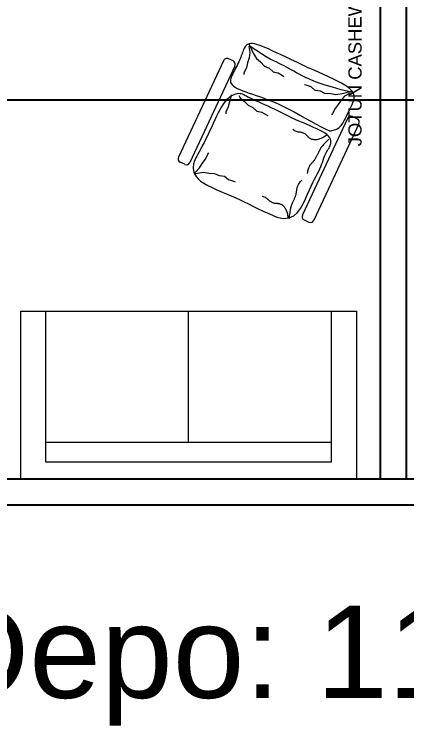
# Model space of a CAD drawing. Extents: x 2698 to 184165, y 3805 to 33846.
# Drawn here: x 161433.7 to 161582.4, y 30091.9 to 30361.7 of the extents above; entities that cross this region are included whole.
import ezdxf
from ezdxf.enums import TextEntityAlignment as Align
from ezdxf.lldxf.tags import DXFTag

# ---------------------------------------------------------------- set-up
doc = ezdxf.new("R2010")
doc.units = 0
doc.header["$LTSCALE"] = 2
doc.layers.get('0').update_dxf_attribs({"color": 252, "linetype": 'CONTINUOUS'})
doc.layers.add('_MCA-0-MIM', color=252, linetype='CONTINUOUS', lineweight=18)
for name, color, linetype in [('_MCA-Y-SPRINKLER HATTI', 20, 'SPRINKLER_HATTI'), ('Alçıpan', 252, 'CONTINUOUS'), ('mekanyazı', 252, 'CONTINUOUS'), ('mjet yazı', 252, 'CONTINUOUS'), ('Planogram', 252, 'CONTINUOUS')]:
    doc.layers.add(name, color=color, linetype=linetype)
doc.styles.add('_MCA-LT', font='txt.shx')
doc.styles.get("Standard").update_dxf_attribs({"font": 'arial.ttf'})
doc.styles.add('Text Of Place', font='swissl.ttf', dxfattribs={"height": 50})
doc.styles.add('TÜRKER', font='arial.ttf', dxfattribs={"height": 60})
tags = doc.linetypes.add('SPRINKLER_HATTI', pattern='A,40,-4,["SPR",_MCA-LT,S=8,R=0,X=0,Y=-4],-25.5', length=69.5).pattern_tags.tags
tags[6] = DXFTag(74, 10)

# ---------------------------------------------------------------- blocks, each defined once
blk = doc.blocks.new('kol')
for p, q in [((39343.77, -4958.2), (39372.97, -4924.14)), ((39376.84, -4925.36), (39375.22, -4923.97)), ((39347.82, -4961.67), (39377.02, -4927.61)), ((39345.56, -4961.84), (39343.94, -4960.45)), ((39418.94, -4961.46), (39420.56, -4962.84)), ((39387.49, -4995.68), (39416.69, -4961.63)), ((39391.54, -4999.15), (39420.73, -4965.1)), ((39387.66, -4997.94), (39389.28, -4999.33))]:
    blk.add_line(p, q)
for points in [[(39387.63, -4929.54), (39385.06, -4928.29), (39382.74, -4927.9), (39380.63, -4928.23), (39378.73, -4929.12), (39376.99, -4930.44), (39375.41, -4932.02), (39373.96, -4933.73), (39372.6, -4935.41), (39371.34, -4936.95), (39370.15, -4938.33), (39369.04, -4939.58), (39368.01, -4940.71), (39367.06, -4941.73), (39366.19, -4942.67), (39365.4, -4943.55), (39364.68, -4944.37), (39364.05, -4945.17), (39363.48, -4945.93), (39362.96, -4946.65), (39362.48, -4947.34), (39362.04, -4947.99), (39361.62, -4948.59), (39361.2, -4949.15), (39360.78, -4949.66), (39360.35, -4950.12), (39359.91, -4950.55), (39359.47, -4950.94), (39359.04, -4951.33), (39358.63, -4951.7), (39358.25, -4952.09), (39357.9, -4952.5), (39357.59, -4952.94), (39357.34, -4953.43), (39357.15, -4953.95), (39357.06, -4954.53), (39357.07, -4955.15), (39357.2, -4955.82), (39357.47, -4956.54), (39357.9, -4957.32), (39358.5, -4958.14), (39359.29, -4959.01), (39360.24, -4959.93), (39361.33, -4960.89), (39362.52, -4961.88), (39363.8, -4962.91), (39365.12, -4963.96), (39366.46, -4965.03), (39367.8, -4966.11), (39369.11, -4967.21), (39370.38, -4968.3), (39371.63, -4969.39), (39372.84, -4970.48), (39374.03, -4971.55), (39375.2, -4972.6), (39376.35, -4973.62), (39377.49, -4974.61), (39378.61, -4975.57), (39379.7, -4976.49), (39380.76, -4977.37), (39381.77, -4978.2), (39382.72, -4978.98), (39383.6, -4979.72), (39384.41, -4980.4), (39385.12, -4981.03), (39385.73, -4981.61), (39386.26, -4982.12), (39386.73, -4982.59), (39387.18, -4982.99), (39387.61, -4983.34), (39388.05, -4983.63), (39388.53, -4983.86), (39389.07, -4984.03), (39389.69, -4984.14), (39390.38, -4984.19), (39391.14, -4984.15), (39391.96, -4984.02), (39392.82, -4983.78), (39393.72, -4983.43), (39394.66, -4982.95), (39395.61, -4982.34), (39396.58, -4981.57), (39397.57, -4980.67), (39398.57, -4979.66), (39399.6, -4978.55), (39400.65, -4977.35), (39401.72, -4976.09), (39402.83, -4974.78), (39403.97, -4973.44), (39405.14, -4972.09), (39406.32, -4970.75), (39407.5, -4969.43), (39408.64, -4968.17), (39409.74, -4966.98), (39410.75, -4965.88), (39411.68, -4964.89), (39412.48, -4964.05), (39413.15, -4963.35), (39413.7, -4962.77), (39414.15, -4962.29), (39414.52, -4961.87), (39414.82, -4961.48), (39415.08, -4961.09), (39415.31, -4960.66), (39415.54, -4960.16), (39415.77, -4959.56), (39415.97, -4958.87), (39416.1, -4958.09), (39416.13, -4957.22), (39416.02, -4956.25), (39415.72, -4955.21), (39415.2, -4954.08), (39414.42, -4952.88), (39413.35, -4951.61), (39412.03, -4950.27), (39410.52, -4948.9), (39408.88, -4947.51), (39407.15, -4946.1), (39405.4, -4944.71), (39403.69, -4943.35), (39402.06, -4942.02), (39400.54, -4940.75), (39399.1, -4939.49), (39397.65, -4938.2), (39396.11, -4936.82), (39394.41, -4935.31), (39392.49, -4933.63), (39390.25, -4931.72), (39387.63, -4929.54)], [(39356.37, -4958.55), (39354.76, -4958.41), (39353.37, -4958.56), (39352.16, -4958.95), (39351.1, -4959.55), (39350.16, -4960.29), (39349.31, -4961.14), (39348.52, -4962.03), (39347.77, -4962.92), (39347.02, -4963.77), (39346.29, -4964.58), (39345.58, -4965.34), (39344.92, -4966.08), (39344.3, -4966.79), (39343.76, -4967.49), (39343.29, -4968.17), (39342.92, -4968.85), (39342.65, -4969.52), (39342.5, -4970.22), (39342.49, -4970.94), (39342.64, -4971.7), (39342.95, -4972.51), (39343.45, -4973.4), (39344.15, -4974.37), (39345.07, -4975.43), (39346.21, -4976.59), (39347.55, -4977.86), (39349.06, -4979.21), (39350.72, -4980.63), (39352.49, -4982.13), (39354.34, -4983.67), (39356.25, -4985.27), (39358.18, -4986.89), (39360.11, -4988.54), (39362.01, -4990.19), (39363.88, -4991.81), (39365.68, -4993.39), (39367.42, -4994.9), (39369.05, -4996.32), (39370.58, -4997.63), (39371.98, -4998.8), (39373.24, -4999.82), (39374.37, -5000.68), (39375.37, -5001.4), (39376.26, -5001.98), (39377.06, -5002.43), (39377.78, -5002.75), (39378.42, -5002.96), (39379, -5003.07), (39379.53, -5003.07), (39380.02, -5002.98), (39380.47, -5002.8), (39380.89, -5002.56), (39381.28, -5002.25), (39381.66, -5001.9), (39382.01, -5001.5), (39382.36, -5001.06), (39382.7, -5000.61), (39383.05, -5000.13), (39383.4, -4999.63), (39383.76, -4999.12), (39384.14, -4998.58), (39384.55, -4998.03), (39384.99, -4997.47), (39385.46, -4996.89), (39385.97, -4996.3), (39386.51, -4995.7), (39387.07, -4995.09), (39387.64, -4994.49), (39388.21, -4993.89), (39388.75, -4993.3), (39389.28, -4992.73), (39389.76, -4992.17), (39390.19, -4991.63), (39390.56, -4991.1), (39390.84, -4990.58), (39391.02, -4990.06), (39391.08, -4989.52), (39391, -4988.96), (39390.77, -4988.37), (39390.37, -4987.74), (39389.79, -4987.06), (39389.04, -4986.34), (39388.15, -4985.58), (39387.13, -4984.78), (39386.01, -4983.96), (39384.81, -4983.11), (39383.55, -4982.24), (39382.26, -4981.35), (39380.95, -4980.45), (39379.62, -4979.51), (39378.25, -4978.52), (39376.83, -4977.46), (39375.35, -4976.3), (39373.81, -4975.02), (39372.18, -4973.61), (39370.46, -4972.04), (39368.65, -4970.31), (39366.77, -4968.46), (39364.86, -4966.56), (39362.97, -4964.68), (39361.13, -4962.89), (39359.37, -4961.23), (39357.74, -4959.79), (39356.28, -4958.62)]]:
    blk.add_lwpolyline(points)
at = {"color": 8}
for points in [[(39382.66, -4927.69), (39382.63, -4927.75), (39382.3, -4928.61), (39382.02, -4929.33), (39381.77, -4929.93), (39381.55, -4930.44), (39381.36, -4930.88), (39381.17, -4931.26), (39380.98, -4931.62), (39380.8, -4931.95), (39380.61, -4932.26), (39380.43, -4932.54), (39380.24, -4932.82), (39380.05, -4933.08), (39379.86, -4933.33), (39379.66, -4933.57), (39379.46, -4933.81), (39379.26, -4934.05), (39379.06, -4934.28), (39378.86, -4934.52), (39378.65, -4934.75), (39378.46, -4934.98), (39378.26, -4935.21), (39378.08, -4935.45), (39377.9, -4935.68), (39377.73, -4935.92), (39377.56, -4936.16), (39377.41, -4936.41), (39377.26, -4936.65), (39377.12, -4936.91), (39376.99, -4937.16), (39376.86, -4937.42), (39376.74, -4937.68), (39376.63, -4937.95), (39376.52, -4938.22), (39376.4, -4938.49), (39376.27, -4938.76), (39376.13, -4939.04), (39375.97, -4939.32), (39375.79, -4939.6), (39375.58, -4939.88), (39375.35, -4940.15), (39375.09, -4940.43), (39374.8, -4940.7), (39374.48, -4940.97), (39374.13, -4941.23), (39373.75, -4941.49), (39373.33, -4941.74)], [(39383.14, -4927.72), (39383.09, -4927.95), (39382.99, -4928.54), (39382.93, -4929.08), (39382.89, -4929.56), (39382.87, -4930), (39382.88, -4930.42), (39382.9, -4930.81), (39382.94, -4931.18), (39383, -4931.53), (39383.07, -4931.86), (39383.16, -4932.17), (39383.26, -4932.47), (39383.37, -4932.75), (39383.49, -4933.02), (39383.63, -4933.28), (39383.78, -4933.52), (39383.94, -4933.74), (39384.12, -4933.95), (39384.31, -4934.15), (39384.51, -4934.33), (39384.73, -4934.49), (39384.97, -4934.64), (39385.23, -4934.77), (39385.49, -4934.88), (39385.77, -4934.99), (39386.05, -4935.09), (39386.33, -4935.19), (39386.61, -4935.29), (39386.88, -4935.4), (39387.14, -4935.53), (39387.39, -4935.67), (39387.62, -4935.83), (39387.83, -4936), (39388.04, -4936.2), (39388.25, -4936.41), (39388.44, -4936.65), (39388.64, -4936.92), (39388.84, -4937.21), (39389.04, -4937.52), (39389.25, -4937.85), (39389.48, -4938.18), (39389.74, -4938.51), (39390.03, -4938.82), (39390.36, -4939.11), (39390.74, -4939.36), (39391.18, -4939.56)], [(39357.75, -4955.35), (39357.91, -4955.25), (39358.71, -4954.79), (39359.38, -4954.4), (39359.94, -4954.06), (39360.41, -4953.77), (39360.81, -4953.51), (39361.16, -4953.27), (39361.48, -4953.03), (39361.78, -4952.8), (39362.06, -4952.57), (39362.31, -4952.34), (39362.55, -4952.11), (39362.78, -4951.88), (39363, -4951.66), (39363.21, -4951.43), (39363.42, -4951.19), (39363.62, -4950.96), (39363.82, -4950.72), (39364.02, -4950.48), (39364.22, -4950.25), (39364.42, -4950.02), (39364.62, -4949.79), (39364.82, -4949.57), (39365.03, -4949.36), (39365.24, -4949.15), (39365.45, -4948.96), (39365.67, -4948.76), (39365.89, -4948.58), (39366.12, -4948.4), (39366.35, -4948.23), (39366.58, -4948.07), (39366.83, -4947.91), (39367.07, -4947.76), (39367.32, -4947.61), (39367.57, -4947.45), (39367.83, -4947.28), (39368.08, -4947.1), (39368.33, -4946.9), (39368.58, -4946.68), (39368.82, -4946.43), (39369.06, -4946.16), (39369.29, -4945.86), (39369.52, -4945.53), (39369.73, -4945.18), (39369.94, -4944.79), (39370.13, -4944.37), (39370.31, -4943.92)], [(39415.68, -4956.47), (39414.8, -4956.46), (39412.21, -4956.18), (39410.2, -4955.21), (39407.89, -4954.42), (39406.26, -4953.02), (39404.18, -4952.13), (39402.91, -4950.3), (39401.13, -4949.07), (39400.54, -4948.71)], [(39358.26, -4957.19), (39358.5, -4957.11), (39359.07, -4956.92), (39359.58, -4956.77), (39360.06, -4956.66), (39360.49, -4956.58), (39360.9, -4956.52), (39361.29, -4956.49), (39361.66, -4956.47), (39362.02, -4956.47), (39362.36, -4956.49), (39362.68, -4956.53), (39362.99, -4956.58), (39363.29, -4956.65), (39363.57, -4956.73), (39363.84, -4956.83), (39364.1, -4956.94), (39364.35, -4957.06), (39364.59, -4957.21), (39364.81, -4957.36), (39365.02, -4957.54), (39365.21, -4957.73), (39365.39, -4957.95), (39365.56, -4958.18), (39365.71, -4958.43), (39365.86, -4958.68), (39366, -4958.95), (39366.15, -4959.21), (39366.29, -4959.47), (39366.44, -4959.72), (39366.6, -4959.96), (39366.78, -4960.18), (39366.97, -4960.38), (39367.18, -4960.57), (39367.4, -4960.74), (39367.65, -4960.91), (39367.92, -4961.07), (39368.21, -4961.23), (39368.52, -4961.38), (39368.86, -4961.53), (39369.22, -4961.69), (39369.58, -4961.87), (39369.95, -4962.07), (39370.3, -4962.31), (39370.63, -4962.59), (39370.94, -4962.93), (39371.2, -4963.33)], [(39415.73, -4957.02), (39415.26, -4957.15), (39413.43, -4958.42), (39411.76, -4959.83), (39410.02, -4961.17), (39408.47, -4962.98), (39407.85, -4963.35)], [(39343.86, -4971.67), (39346.4, -4971.04), (39348.25, -4969.81), (39349.94, -4968.42), (39351.71, -4967.11), (39353.29, -4965.33), (39353.91, -4964.98)], [(39343.04, -4972.1), (39347.2, -4972.21), (39349.79, -4972.53), (39351.77, -4973.54), (39354.07, -4974.37), (39355.68, -4975.8), (39357.74, -4976.72), (39358.97, -4978.57), (39360.74, -4979.84), (39361.32, -4980.2)], [(39343.17, -4971.86), (39347.03, -4974.03), (39350.3, -4975.97), (39353.03, -4977.69), (39355.31, -4979.23), (39357.2, -4980.61), (39358.78, -4981.86), (39360.12, -4983), (39361.28, -4984.06), (39362.34, -4985.06), (39363.31, -4986), (39364.22, -4986.9), (39365.08, -4987.76), (39365.91, -4988.59), (39366.71, -4989.38), (39367.52, -4990.15), (39368.34, -4990.9), (39369.19, -4991.65), (39370.11, -4992.46), (39371.15, -4993.38), (39372.34, -4994.5), (39373.73, -4995.89), (39375.35, -4997.6), (39377.25, -4999.71), (39379.47, -5002.28)], [(39389.23, -4983.31), (39388.94, -4982.23), (39387.68, -4980.4), (39386.55, -4978.23), (39384.91, -4976.83), (39383.72, -4974.91), (39381.72, -4973.94), (39380.23, -4972.37), (39379.79, -4971.84)], [(39392.24, -4984.38), (39392.6, -4983.64), (39393.74, -4981.78), (39394.8, -4979.85), (39396.35, -4978.04), (39396.62, -4977.38)], [(39379.26, -5002.93), (39378.59, -4998.83), (39377.91, -4996.31), (39376.65, -4994.48), (39375.52, -4992.31), (39373.88, -4990.91), (39372.69, -4988.99), (39370.68, -4988.02), (39369.2, -4986.45), (39368.75, -4985.92)], [(39379.56, -5002.06), (39379.85, -4999.47), (39380.82, -4997.46), (39381.96, -4995.6), (39383.02, -4993.67), (39384.57, -4991.87), (39384.84, -4991.2)]]:
    blk.add_lwpolyline(points, dxfattribs=at)
for centre, start, end in [((39374.18, -4925.19), 49.3888, 139.3888), ((39375.8, -4926.57), 319.3888, 49.3888), ((39344.98, -4959.24), 139.3888, 229.3888), ((39417.9, -4962.67), 49.3888, 139.3888), ((39346.6, -4960.63), 229.3888, 319.3888), ((39419.52, -4964.06), 319.3888, 49.3888), ((39388.7, -4996.72), 139.3888, 229.3888), ((39390.32, -4998.11), 229.3888, 319.3888)]:
    blk.add_arc(centre, 1.6, start, end)
blk = doc.blocks.new('LOVESET5')
at = {"linetype": 'Continuous'}
for p, q in [((35.75, 0), (35.75, -30.00001)), ((-19.75, -3), (31.25, -3)), ((-19.75, -30.00001), (-19.75, -3)), ((31.25, -3), (31.25, -30.00001)), ((-19.75, -6.5), (31.25, -6.5)), ((5.75, -6.5), (5.75, -30.00001))]:
    blk.add_line(p, q, dxfattribs=at)
for points in [[(35.75, -30.00001), (-24.25, -30.00001), (-24.25, 0), (24.25, 0)], [(24.25, 0), (35.75, 0)]]:
    blk.add_lwpolyline(points, dxfattribs=at)
blk = doc.blocks.new('ZEMİN KAT')
at = {"layer": 'Alçıpan'}
for points in [[(168998.88, 30460.53), (168998.88, 30185.53), (169008.88, 30185.53), (169008.88, 30460.53), (168998.88, 30460.53)], [(169410.38, 30175.53), (168555.38, 30175.53), (168555.38, 30185.53), (169410.38, 30185.53), (169410.38, 30175.53)]]:
    blk.add_lwpolyline(points, dxfattribs=at)
for name, p, xscale, yscale, zscale, rotation in [('kol', (204294.81, 35551.41), 0.8999999999999998, 0.8999999999999998, 0.8999999999999998, 195.6112249144317), ('LOVESET5', (168938.5, 30185.53), 2.119402047526528, 2.119402047526528, 2.119402047526528, 180)]:
    blk.add_blockref(name, p, dxfattribs=dict(xscale=xscale, yscale=yscale, zscale=zscale, rotation=rotation))
for tag, p in [('PLN_ID', (172923.07, 31560.21)), ('FORMAT', (174194.75, 31176.9)), ('UNITE_SAYISI', (174194.95, 31176.65)), ('GRUP', (174195.11, 31176.44)), ('PLANOGRAM_ADI', (174195.28, 31176.24)), ('PLN_ID', (173932.96, 31088.8)), ('FORMAT', (173764.03, 30846.27)), ('UNITE_SAYISI', (173764.22, 30846.03)), ('GRUP', (173764.39, 30845.81)), ('PLANOGRAM_ADI', (173764.55, 30845.61)), ('PLN_ID', (173765.43, 30824.23)), ('PLN_ID', (173999.9, 30002.66)), ('FORMAT', (170580.58, 29917.48)), ('UNITE_SAYISI', (170580.78, 29917.24)), ('GRUP', (170580.94, 29917.03)), ('PLANOGRAM_ADI', (170581.11, 29916.83)), ('PLN_ID', (170581.99, 29895.45)), ('FORMAT', (169488.77, 29510.59)), ('UNITE_SAYISI', (169488.97, 29510.35)), ('GRUP', (169489.13, 29510.13)), ('PLANOGRAM_ADI', (169489.3, 29509.94)), ('PLN_ID', (169490.17, 29488.55)), ('FORMAT', (173143.41, 29324.4)), ('UNITE_SAYISI', (173143.61, 29324.16)), ('GRUP', (173143.77, 29323.95)), ('PLANOGRAM_ADI', (173143.94, 29323.75)), ('PLN_ID', (173144.81, 29302.36))]:
    blk.add_attdef(tag, p, '', height=0.162, rotation=35.4182)
at = {"color": 252}
for tag, p in [('FORMAT', (173517.63, 30361.88)), ('UNITE_SAYISI', (173517.82, 30361.64)), ('GRUP', (173517.99, 30361.43)), ('PLANOGRAM_ADI', (173518.15, 30361.23)), ('PLN_ID', (173519.03, 30339.85)), ('FORMAT', (174014.71, 29571.22)), ('UNITE_SAYISI', (174014.9, 29570.97)), ('GRUP', (174015.07, 29570.76)), ('PLANOGRAM_ADI', (174015.23, 29570.56)), ('PLN_ID', (174016.11, 29549.18))]:
    blk.add_attdef(tag, p, '', height=0.162, rotation=35.4182, dxfattribs=at)
at = {"layer": 'mekanyazı', "insert": (168986.83, 30311.66), "char_height": 5, "width": 218.2405, "attachment_point": 1, "rotation": 90, "style": 'TÜRKER'}
blk.add_mtext('{\\fArial|b0|i0|c162|p34;JOTUN CASHEW}', dxfattribs=at)
at = {"layer": 'mjet yazı', "style": 'Text Of Place'}
blk.add_text('Cep Depo: 110 m²', height=35, dxfattribs=at).set_placement((168927.07, 30102.49), align=Align.CENTER)
at = {"layer": 'Planogram'}
for tag, p, height, rotation in [('YUKSEKLIK', (172905.05, 31699.57), 0.5, 180), ('UZUNLUK', (172905.05, 31698.57), 0.5, 180), ('DERINLIK', (172905.05, 31697.57), 0.5, 180), ('YUKSEKLIK', (173410.05, 31699.57), 0.5, 180), ('UZUNLUK', (173410.05, 31698.57), 0.5, 180), ('DERINLIK', (173410.05, 31697.57), 0.5, 180), ('KULLANIM_SEKLI', (172905.05, 31695.57), 0.5, 180), ('KULLANIM', (172905.05, 31696.57), 0.5, 180), ('YAPI', (172905.05, 31694.57), 0.5, 180), ('KULLANIM_SEKLI', (173410.05, 31695.57), 0.5, 180), ('KULLANIM', (173410.05, 31696.57), 0.5, 180), ('YAPI', (173410.05, 31694.57), 0.5, 180), ('ALT_TANIM', (172905.05, 31692.57), 0.5, 180), ('KAPAK', (172905.05, 31693.57), 0.5, 180), ('ALT_TANIM', (173410.05, 31692.57), 0.5, 180), ('KAPAK', (173410.05, 31693.57), 0.5, 180), ('ALT_TIP', (172905.05, 31690.57), 0.5, 180), ('TANIM', (172905.05, 31691.57), 0.5, 180), ('TIP', (172905.05, 31689.57), 0.5, 180), ('ALT_TIP', (173410.05, 31690.57), 0.5, 180), ('TANIM', (173410.05, 31691.57), 0.5, 180), ('TIP', (173410.05, 31689.57), 0.5, 180), ('ALAN', (172905.05, 31688.57), 0.5, 180), ('KILITLI', (172905.05, 31687.57), 0.1, 180), ('ALAN', (173410.05, 31688.57), 0.5, 180), ('KILITLI', (173410.05, 31687.57), 0.1, 180), ('YUKSEKLIK', (173413.39, 31616), 0.5, 270), ('UZUNLUK', (173414.39, 31616), 0.5, 270), ('DERINLIK', (173415.39, 31616), 0.5, 270), ('KULLANIM', (173416.39, 31616), 0.5, 270), ('KULLANIM_SEKLI', (173417.39, 31616), 0.5, 270), ('YAPI', (173418.39, 31616), 0.5, 270), ('KAPAK', (173419.39, 31616), 0.5, 270), ('ALT_TANIM', (173420.39, 31616), 0.5, 270), ('TANIM', (173421.39, 31616), 0.5, 270), ('ALT_TIP', (173422.39, 31616), 0.5, 270), ('TIP', (173423.39, 31616), 0.5, 270), ('ALAN', (173424.39, 31616), 0.5, 270), ('KILITLI', (173425.39, 31616), 0.1, 270), ('YUKSEKLIK', (173511.98, 31599.42), 0.5, 180), ('UZUNLUK', (173511.98, 31598.42), 0.5, 180), ('DERINLIK', (173511.98, 31597.42), 0.5, 180), ('YUKSEKLIK', (174141.98, 31599.42), 0.5, 180), ('UZUNLUK', (174141.98, 31598.42), 0.5, 180), ('DERINLIK', (174141.98, 31597.42), 0.5, 180), ('KULLANIM_SEKLI', (173511.98, 31595.42), 0.5, 180), ('KULLANIM', (173511.98, 31596.42), 0.5, 180), ('KULLANIM_SEKLI', (174141.98, 31595.42), 0.5, 180), ('KULLANIM', (174141.98, 31596.42), 0.5, 180), ('ALT_TANIM', (173511.98, 31592.42), 0.5, 180), ('KAPAK', (173511.98, 31593.42), 0.5, 180), ('YAPI', (173511.98, 31594.42), 0.5, 180), ('ALT_TANIM', (174141.98, 31592.42), 0.5, 180), ('KAPAK', (174141.98, 31593.42), 0.5, 180), ('YAPI', (174141.98, 31594.42), 0.5, 180), ('ALT_TIP', (173511.98, 31590.42), 0.5, 180), ('TANIM', (173511.98, 31591.42), 0.5, 180), ('TIP', (173511.98, 31589.42), 0.5, 180), ('ALT_TIP', (174141.98, 31590.42), 0.5, 180), ('TANIM', (174141.98, 31591.42), 0.5, 180), ('TIP', (174141.98, 31589.42), 0.5, 180), ('ALAN', (173511.98, 31588.42), 0.5, 180), ('KILITLI', (173511.98, 31587.42), 0.1, 180), ('ALAN', (174141.98, 31588.42), 0.5, 180), ('KILITLI', (174141.98, 31587.42), 0.1, 180), ('YUKSEKLIK', (173413.39, 31517), 0.5, 270), ('UZUNLUK', (173414.39, 31517), 0.5, 270), ('DERINLIK', (173415.39, 31517), 0.5, 270), ('KULLANIM', (173416.39, 31517), 0.5, 270), ('KULLANIM_SEKLI', (173417.39, 31517), 0.5, 270), ('YAPI', (173418.39, 31517), 0.5, 270), ('KAPAK', (173419.39, 31517), 0.5, 270), ('ALT_TANIM', (173420.39, 31517), 0.5, 270), ('TANIM', (173421.39, 31517), 0.5, 270), ('ALT_TIP', (173422.39, 31517), 0.5, 270), ('TIP', (173423.39, 31517), 0.5, 270), ('ALAN', (173424.39, 31517), 0.5, 270), ('KILITLI', (173425.39, 31517), 0.1, 270), ('YUKSEKLIK', (174167.32, 31514.11), 0.5, 270), ('UZUNLUK', (174168.32, 31514.11), 0.5, 270), ('DERINLIK', (174169.32, 31514.11), 0.5, 270), ('KULLANIM', (174170.32, 31514.11), 0.5, 270), ('KULLANIM_SEKLI', (174171.32, 31514.11), 0.5, 270), ('YAPI', (174172.32, 31514.11), 0.5, 270), ('KAPAK', (174173.32, 31514.11), 0.5, 270), ('ALT_TANIM', (174174.32, 31514.11), 0.5, 270), ('TANIM', (174175.32, 31514.11), 0.5, 270), ('ALT_TIP', (174176.32, 31514.11), 0.5, 270), ('TIP', (174177.32, 31514.11), 0.5, 270), ('ALAN', (174178.32, 31514.11), 0.5, 270), ('KILITLI', (174179.32, 31514.11), 0.1, 270), ('ALT_TANIM', (174248.9, 31259.11), 0.5, 90), ('KULLANIM_SEKLI', (174251.9, 31259.11), 0.5, 90), ('YUKSEKLIK', (174255.9, 31259.11), 0.5, 90), ('ALAN', (174244.9, 31259.11), 0.5, 90), ('TIP', (174245.9, 31259.11), 0.5, 90), ('ALT_TIP', (174246.9, 31259.11), 0.5, 90), ('TANIM', (174247.9, 31259.11), 0.5, 90), ('KAPAK', (174249.9, 31259.11), 0.5, 90), ('YAPI', (174250.9, 31259.11), 0.5, 90), ('KULLANIM', (174252.9, 31259.11), 0.5, 90), ('DERINLIK', (174253.9, 31259.11), 0.5, 90), ('UZUNLUK', (174254.9, 31259.11), 0.5, 90), ('KILITLI', (174243.9, 31259.11), 0.1, 90), ('KULLANIM_SEKLI', (173992.31, 30934.24), 0.5, 90), ('ALT_TIP', (173987.31, 30934.24), 0.5, 90), ('TANIM', (173988.31, 30934.24), 0.5, 90), ('ALT_TANIM', (173989.31, 30934.24), 0.5, 90), ('KAPAK', (173990.31, 30934.24), 0.5, 90), ('KULLANIM', (173993.31, 30934.24), 0.5, 90), ('DERINLIK', (173994.31, 30934.24), 0.5, 90), ('UZUNLUK', (173995.31, 30934.24), 0.5, 90), ('YUKSEKLIK', (173996.31, 30934.24), 0.5, 90), ('YUKSEKLIK', (173907.74, 30934.24), 0.5, 270), ('UZUNLUK', (173908.74, 30934.24), 0.5, 270), ('DERINLIK', (173909.74, 30934.24), 0.5, 270), ('KULLANIM', (173910.74, 30934.24), 0.5, 270), ('KULLANIM_SEKLI', (173911.74, 30934.24), 0.5, 270), ('YAPI', (173912.74, 30934.24), 0.5, 270), ('KAPAK', (173913.74, 30934.24), 0.5, 270), ('ALT_TANIM', (173914.74, 30934.24), 0.5, 270), ('TANIM', (173915.74, 30934.24), 0.5, 270), ('ALT_TIP', (173916.74, 30934.24), 0.5, 270), ('TIP', (173917.74, 30934.24), 0.5, 270), ('ALAN', (173918.74, 30934.24), 0.5, 270), ('KILITLI', (173919.74, 30934.24), 0.1, 270), ('KILITLI', (173984.31, 30934.24), 0.1, 90), ('ALAN', (173985.31, 30934.24), 0.5, 90), ('TIP', (173986.31, 30934.24), 0.5, 90), ('YAPI', (173991.31, 30934.24), 0.5, 90), ('YUKSEKLIK', (169421.81, 30001.88), 0.5, 270), ('UZUNLUK', (169422.81, 30001.88), 0.5, 270), ('DERINLIK', (169423.81, 30001.88), 0.5, 270), ('KULLANIM', (169424.81, 30001.88), 0.5, 270), ('KULLANIM_SEKLI', (169425.81, 30001.88), 0.5, 270), ('YAPI', (169426.81, 30001.88), 0.5, 270), ('KAPAK', (169427.81, 30001.88), 0.5, 270), ('ALT_TANIM', (169428.81, 30001.88), 0.5, 270), ('TANIM', (169429.81, 30001.88), 0.5, 270), ('ALT_TIP', (169430.81, 30001.88), 0.5, 270), ('TIP', (169431.81, 30001.88), 0.5, 270), ('ALAN', (169432.81, 30001.88), 0.5, 270), ('KILITLI', (169433.81, 30001.88), 0.1, 270), ('YUKSEKLIK', (169420.38, 29996.88), 0.5, 270), ('UZUNLUK', (169421.38, 29996.88), 0.5, 270), ('DERINLIK', (169422.38, 29996.88), 0.5, 270), ('KULLANIM', (169423.38, 29996.88), 0.5, 270), ('KULLANIM_SEKLI', (169424.38, 29996.88), 0.5, 270), ('YAPI', (169425.38, 29996.88), 0.5, 270), ('KAPAK', (169426.38, 29996.88), 0.5, 270), ('ALT_TANIM', (169427.38, 29996.88), 0.5, 270), ('TANIM', (169428.38, 29996.88), 0.5, 270), ('ALT_TIP', (169429.38, 29996.88), 0.5, 270), ('TIP', (169430.38, 29996.88), 0.5, 270), ('ALAN', (169431.38, 29996.88), 0.5, 270), ('KILITLI', (169432.38, 29996.88), 0.1, 270), ('YUKSEKLIK', (169420.38, 29746.88), 0.5, 270), ('UZUNLUK', (169421.38, 29746.88), 0.5, 270), ('DERINLIK', (169422.38, 29746.88), 0.5, 270), ('KULLANIM', (169423.38, 29746.88), 0.5, 270), ('KULLANIM_SEKLI', (169424.38, 29746.88), 0.5, 270), ('YAPI', (169425.38, 29746.88), 0.5, 270), ('KAPAK', (169426.38, 29746.88), 0.5, 270), ('ALT_TANIM', (169427.38, 29746.88), 0.5, 270), ('TANIM', (169428.38, 29746.88), 0.5, 270), ('ALT_TIP', (169429.38, 29746.88), 0.5, 270), ('TIP', (169430.38, 29746.88), 0.5, 270), ('ALAN', (169431.38, 29746.88), 0.5, 270), ('KILITLI', (169432.38, 29746.88), 0.1, 270), ('YUKSEKLIK', (169421.81, 29496.88), 0.5, 270), ('UZUNLUK', (169422.81, 29496.88), 0.5, 270), ('DERINLIK', (169423.81, 29496.88), 0.5, 270), ('KULLANIM', (169424.81, 29496.88), 0.5, 270), ('KULLANIM_SEKLI', (169425.81, 29496.88), 0.5, 270), ('YAPI', (169426.81, 29496.88), 0.5, 270), ('KAPAK', (169427.81, 29496.88), 0.5, 270), ('ALT_TANIM', (169428.81, 29496.88), 0.5, 270), ('TANIM', (169429.81, 29496.88), 0.5, 270), ('ALT_TIP', (169430.81, 29496.88), 0.5, 270), ('TIP', (169431.81, 29496.88), 0.5, 270), ('ALAN', (169432.81, 29496.88), 0.5, 270), ('KILITLI', (169433.81, 29496.88), 0.1, 270)]:
    blk.add_attdef(tag, p, '', height=height, rotation=rotation, dxfattribs=at)
for tag, p, height in [('ALAN', (173761.98, 31526.63), 0.5), ('KILITLI', (173761.98, 31527.63), 0.1), ('ALT_TIP', (173761.98, 31524.63), 0.5), ('TIP', (173761.98, 31525.63), 0.5), ('ALAN', (173511.98, 31521.85), 0.5), ('KILITLI', (173511.98, 31522.85), 0.1), ('ALT_TANIM', (173761.98, 31522.63), 0.5), ('TANIM', (173761.98, 31523.63), 0.5), ('KAPAK', (173761.98, 31521.63), 0.5), ('ALT_TIP', (173511.98, 31519.85), 0.5), ('TIP', (173511.98, 31520.85), 0.5), ('TANIM', (173511.98, 31518.85), 0.5), ('YAPI', (173761.98, 31520.63), 0.5), ('KULLANIM_SEKLI', (173761.98, 31519.63), 0.5), ('KULLANIM', (173761.98, 31518.63), 0.5), ('ALT_TANIM', (173511.98, 31517.85), 0.5), ('YAPI', (173511.98, 31515.85), 0.5), ('KAPAK', (173511.98, 31516.85), 0.5), ('UZUNLUK', (173761.98, 31516.63), 0.5), ('DERINLIK', (173761.98, 31517.63), 0.5), ('KULLANIM_SEKLI', (173511.98, 31514.85), 0.5), ('KULLANIM', (173511.98, 31513.85), 0.5), ('YUKSEKLIK', (173761.98, 31515.63), 0.5), ('YUKSEKLIK', (173511.98, 31510.85), 0.5), ('UZUNLUK', (173511.98, 31511.85), 0.5), ('DERINLIK', (173511.98, 31512.85), 0.5), ('ALAN', (173279.27, 29266.91), 0.5), ('KILITLI', (173279.27, 29267.91), 0.1), ('TIP', (173279.27, 29265.91), 0.5), ('ALT_TIP', (173279.27, 29264.91), 0.5), ('ALT_TANIM', (173279.27, 29262.91), 0.5), ('TANIM', (173279.27, 29263.91), 0.5), ('YAPI', (173279.27, 29260.91), 0.5), ('KAPAK', (173279.27, 29261.91), 0.5), ('KULLANIM_SEKLI', (173279.27, 29259.91), 0.5), ('KULLANIM', (173279.27, 29258.91), 0.5), ('DERINLIK', (173279.27, 29257.91), 0.5), ('YUKSEKLIK', (173279.27, 29255.91), 0.5), ('UZUNLUK', (173279.27, 29256.91), 0.5)]:
    blk.add_attdef(tag, p, '', height=height, dxfattribs=at)
at = {"layer": 'Planogram', "color": 252}
for tag, p, height in [('ALAN', (173023.25, 31229.96), 0.5), ('KILITLI', (173023.25, 31230.96), 0.1), ('ALAN', (173383.38, 31229.96), 0.5), ('KILITLI', (173383.38, 31230.96), 0.1), ('ALT_TIP', (173023.25, 31227.96), 0.5), ('TIP', (173023.25, 31228.96), 0.5), ('ALT_TIP', (173383.38, 31227.96), 0.5), ('TIP', (173383.38, 31228.96), 0.5), ('ALT_TANIM', (173023.25, 31225.96), 0.5), ('TANIM', (173023.25, 31226.96), 0.5), ('KAPAK', (173023.25, 31224.96), 0.5), ('ALT_TANIM', (173383.38, 31225.96), 0.5), ('TANIM', (173383.38, 31226.96), 0.5), ('KAPAK', (173383.38, 31224.96), 0.5), ('YAPI', (173023.25, 31223.96), 0.5), ('KULLANIM_SEKLI', (173023.25, 31222.96), 0.5), ('KULLANIM', (173023.25, 31221.96), 0.5), ('YAPI', (173383.38, 31223.96), 0.5), ('KULLANIM_SEKLI', (173383.38, 31222.96), 0.5), ('KULLANIM', (173383.38, 31221.96), 0.5), ('DERINLIK', (173023.25, 31220.96), 0.5), ('UZUNLUK', (173023.25, 31219.96), 0.5), ('UZUNLUK', (173383.38, 31219.96), 0.5), ('DERINLIK', (173383.38, 31220.96), 0.5), ('YUKSEKLIK', (173023.25, 31218.96), 0.5), ('YUKSEKLIK', (173383.38, 31218.96), 0.5), ('KILITLI', (173023.25, 30404.96), 0.1), ('ALAN', (173023.25, 30403.96), 0.5), ('ALT_TIP', (173023.25, 30401.96), 0.5), ('TIP', (173023.25, 30402.96), 0.5), ('ALT_TANIM', (173023.25, 30399.96), 0.5), ('TANIM', (173023.25, 30400.96), 0.5), ('KAPAK', (173023.25, 30398.96), 0.5), ('YAPI', (173023.25, 30397.96), 0.5), ('KULLANIM_SEKLI', (173023.25, 30396.96), 0.5), ('KULLANIM', (173023.25, 30395.96), 0.5), ('DERINLIK', (173023.25, 30394.96), 0.5), ('UZUNLUK', (173023.25, 30393.96), 0.5), ('YUKSEKLIK', (173023.25, 30392.96), 0.5), ('ALAN', (173385.25, 30353.96), 0.5), ('KILITLI', (173385.25, 30354.96), 0.1), ('TIP', (173385.25, 30352.96), 0.5), ('ALT_TIP', (173385.25, 30351.96), 0.5), ('TANIM', (173385.25, 30350.96), 0.5), ('ALT_TANIM', (173385.25, 30349.96), 0.5), ('YAPI', (173385.25, 30347.96), 0.5), ('KAPAK', (173385.25, 30348.96), 0.5), ('KULLANIM_SEKLI', (173385.25, 30346.96), 0.5), ('KULLANIM', (173385.25, 30345.96), 0.5), ('DERINLIK', (173385.25, 30344.96), 0.5), ('YUKSEKLIK', (173385.25, 30342.96), 0.5), ('UZUNLUK', (173385.25, 30343.96), 0.5)]:
    blk.add_attdef(tag, p, '', height=height, dxfattribs=at)
for tag, p, height, rotation in [('YUKSEKLIK', (173386.68, 31217.53), 0.5, 270), ('UZUNLUK', (173387.68, 31217.53), 0.5, 270), ('DERINLIK', (173388.68, 31217.53), 0.5, 270), ('KULLANIM', (173389.68, 31217.53), 0.5, 270), ('KULLANIM_SEKLI', (173390.68, 31217.53), 0.5, 270), ('YAPI', (173391.68, 31217.53), 0.5, 270), ('KAPAK', (173392.68, 31217.53), 0.5, 270), ('ALT_TANIM', (173393.68, 31217.53), 0.5, 270), ('TANIM', (173394.68, 31217.53), 0.5, 270), ('ALT_TIP', (173395.68, 31217.53), 0.5, 270), ('TIP', (173396.68, 31217.53), 0.5, 270), ('ALAN', (173397.68, 31217.53), 0.5, 270), ('KILITLI', (173398.68, 31217.53), 0.1, 270), ('ALT_TANIM', (173100.83, 31032.53), 0.5, 90), ('KULLANIM_SEKLI', (173103.83, 31032.53), 0.5, 90), ('YUKSEKLIK', (173107.83, 31032.53), 0.5, 90), ('ALT_TANIM', (173199.83, 31032.53), 0.5, 90), ('KULLANIM_SEKLI', (173202.83, 31032.53), 0.5, 90), ('YUKSEKLIK', (173206.83, 31032.53), 0.5, 90), ('ALAN', (173096.83, 31032.53), 0.5, 90), ('TIP', (173097.83, 31032.53), 0.5, 90), ('ALT_TIP', (173098.83, 31032.53), 0.5, 90), ('TANIM', (173099.83, 31032.53), 0.5, 90), ('KAPAK', (173101.83, 31032.53), 0.5, 90), ('YAPI', (173102.83, 31032.53), 0.5, 90), ('KULLANIM', (173104.83, 31032.53), 0.5, 90), ('DERINLIK', (173105.83, 31032.53), 0.5, 90), ('UZUNLUK', (173106.83, 31032.53), 0.5, 90), ('ALAN', (173195.83, 31032.53), 0.5, 90), ('TIP', (173196.83, 31032.53), 0.5, 90), ('ALT_TIP', (173197.83, 31032.53), 0.5, 90), ('TANIM', (173198.83, 31032.53), 0.5, 90), ('KAPAK', (173200.83, 31032.53), 0.5, 90), ('YAPI', (173201.83, 31032.53), 0.5, 90), ('KULLANIM', (173203.83, 31032.53), 0.5, 90), ('DERINLIK', (173204.83, 31032.53), 0.5, 90), ('UZUNLUK', (173205.83, 31032.53), 0.5, 90), ('KILITLI', (173095.83, 31032.53), 0.1, 90), ('KILITLI', (173194.83, 31032.53), 0.1, 90), ('YUKSEKLIK', (173386.68, 31007.53), 0.5, 270), ('UZUNLUK', (173387.68, 31007.53), 0.5, 270), ('DERINLIK', (173388.68, 31007.53), 0.5, 270), ('KULLANIM', (173389.68, 31007.53), 0.5, 270), ('KULLANIM_SEKLI', (173390.68, 31007.53), 0.5, 270), ('YAPI', (173391.68, 31007.53), 0.5, 270), ('KAPAK', (173392.68, 31007.53), 0.5, 270), ('ALT_TANIM', (173393.68, 31007.53), 0.5, 270), ('TANIM', (173394.68, 31007.53), 0.5, 270), ('ALT_TIP', (173395.68, 31007.53), 0.5, 270), ('TIP', (173396.68, 31007.53), 0.5, 270), ('ALAN', (173397.68, 31007.53), 0.5, 270), ('KILITLI', (173398.68, 31007.53), 0.1, 270), ('KULLANIM_SEKLI', (173564.83, 30868.53), 0.5, 90), ('ALT_TANIM', (173561.83, 30868.53), 0.5, 90), ('KULLANIM', (173565.83, 30868.53), 0.5, 90), ('DERINLIK', (173566.83, 30868.53), 0.5, 90), ('UZUNLUK', (173567.83, 30868.53), 0.5, 90), ('YUKSEKLIK', (173568.83, 30868.53), 0.5, 90), ('KILITLI', (173556.83, 30868.53), 0.1, 90), ('ALAN', (173557.83, 30868.53), 0.5, 90), ('TIP', (173558.83, 30868.53), 0.5, 90), ('ALT_TIP', (173559.83, 30868.53), 0.5, 90), ('TANIM', (173560.83, 30868.53), 0.5, 90), ('KAPAK', (173562.83, 30868.53), 0.5, 90), ('YAPI', (173563.83, 30868.53), 0.5, 90), ('YUKSEKLIK', (173485.68, 30868.53), 0.5, 270), ('UZUNLUK', (173486.68, 30868.53), 0.5, 270), ('DERINLIK', (173487.68, 30868.53), 0.5, 270), ('KULLANIM', (173488.68, 30868.53), 0.5, 270), ('KULLANIM_SEKLI', (173489.68, 30868.53), 0.5, 270), ('YAPI', (173490.68, 30868.53), 0.5, 270), ('KAPAK', (173491.68, 30868.53), 0.5, 270), ('ALT_TANIM', (173492.68, 30868.53), 0.5, 270), ('TANIM', (173493.68, 30868.53), 0.5, 270), ('ALT_TIP', (173494.68, 30868.53), 0.5, 270), ('TIP', (173495.68, 30868.53), 0.5, 270), ('ALAN', (173496.68, 30868.53), 0.5, 270), ('KILITLI', (173497.68, 30868.53), 0.1, 270), ('KULLANIM_SEKLI', (173103.83, 30847.53), 0.5, 90), ('KULLANIM_SEKLI', (173202.83, 30847.53), 0.5, 90), ('ALT_TIP', (173098.83, 30847.53), 0.5, 90), ('ALT_TANIM', (173100.83, 30847.53), 0.5, 90), ('KAPAK', (173101.83, 30847.53), 0.5, 90), ('KULLANIM', (173104.83, 30847.53), 0.5, 90), ('DERINLIK', (173105.83, 30847.53), 0.5, 90), ('UZUNLUK', (173106.83, 30847.53), 0.5, 90), ('YUKSEKLIK', (173107.83, 30847.53), 0.5, 90), ('ALT_TIP', (173197.83, 30847.53), 0.5, 90), ('ALT_TANIM', (173199.83, 30847.53), 0.5, 90), ('KAPAK', (173200.83, 30847.53), 0.5, 90), ('KULLANIM', (173203.83, 30847.53), 0.5, 90), ('DERINLIK', (173204.83, 30847.53), 0.5, 90), ('UZUNLUK', (173205.83, 30847.53), 0.5, 90), ('YUKSEKLIK', (173206.83, 30847.53), 0.5, 90), ('KILITLI', (173095.83, 30847.53), 0.1, 90), ('ALAN', (173096.83, 30847.53), 0.5, 90), ('TIP', (173097.83, 30847.53), 0.5, 90), ('TANIM', (173099.83, 30847.53), 0.5, 90), ('YAPI', (173102.83, 30847.53), 0.5, 90), ('KILITLI', (173194.83, 30847.53), 0.1, 90), ('ALAN', (173195.83, 30847.53), 0.5, 90), ('TIP', (173196.83, 30847.53), 0.5, 90), ('TANIM', (173198.83, 30847.53), 0.5, 90), ('YAPI', (173201.83, 30847.53), 0.5, 90), ('KULLANIM_SEKLI', (173103.83, 30662.53), 0.5, 90), ('YUKSEKLIK', (173107.83, 30662.53), 0.5, 90), ('KULLANIM_SEKLI', (173202.83, 30662.53), 0.5, 90), ('YUKSEKLIK', (173206.83, 30662.53), 0.5, 90), ('ALAN', (173096.83, 30662.53), 0.5, 90), ('ALT_TIP', (173098.83, 30662.53), 0.5, 90), ('TANIM', (173099.83, 30662.53), 0.5, 90), ('ALT_TANIM', (173100.83, 30662.53), 0.5, 90), ('KAPAK', (173101.83, 30662.53), 0.5, 90), ('YAPI', (173102.83, 30662.53), 0.5, 90), ('KULLANIM', (173104.83, 30662.53), 0.5, 90), ('DERINLIK', (173105.83, 30662.53), 0.5, 90), ('UZUNLUK', (173106.83, 30662.53), 0.5, 90), ('ALAN', (173195.83, 30662.53), 0.5, 90), ('ALT_TIP', (173197.83, 30662.53), 0.5, 90), ('TANIM', (173198.83, 30662.53), 0.5, 90), ('ALT_TANIM', (173199.83, 30662.53), 0.5, 90), ('KAPAK', (173200.83, 30662.53), 0.5, 90), ('YAPI', (173201.83, 30662.53), 0.5, 90), ('KULLANIM', (173203.83, 30662.53), 0.5, 90), ('DERINLIK', (173204.83, 30662.53), 0.5, 90), ('UZUNLUK', (173205.83, 30662.53), 0.5, 90), ('KILITLI', (173095.83, 30662.53), 0.1, 90), ('TIP', (173097.83, 30662.53), 0.5, 90), ('KILITLI', (173194.83, 30662.53), 0.1, 90), ('TIP', (173196.83, 30662.53), 0.5, 90), ('YUKSEKLIK', (173485.68, 30658.53), 0.5, 270), ('UZUNLUK', (173486.68, 30658.53), 0.5, 270), ('DERINLIK', (173487.68, 30658.53), 0.5, 270), ('KULLANIM', (173488.68, 30658.53), 0.5, 270), ('KULLANIM_SEKLI', (173489.68, 30658.53), 0.5, 270), ('YAPI', (173490.68, 30658.53), 0.5, 270), ('KAPAK', (173491.68, 30658.53), 0.5, 270), ('ALT_TANIM', (173492.68, 30658.53), 0.5, 270), ('TANIM', (173493.68, 30658.53), 0.5, 270), ('ALT_TIP', (173494.68, 30658.53), 0.5, 270), ('TIP', (173495.68, 30658.53), 0.5, 270), ('ALAN', (173496.68, 30658.53), 0.5, 270), ('KILITLI', (173497.68, 30658.53), 0.1, 270), ('KULLANIM_SEKLI', (173465.83, 30612.53), 0.5, 90), ('ALT_TIP', (173460.83, 30612.53), 0.5, 90), ('ALT_TANIM', (173462.83, 30612.53), 0.5, 90), ('KULLANIM', (173466.83, 30612.53), 0.5, 90), ('DERINLIK', (173467.83, 30612.53), 0.5, 90), ('UZUNLUK', (173468.83, 30612.53), 0.5, 90), ('YUKSEKLIK', (173469.83, 30612.53), 0.5, 90), ('KILITLI', (173457.83, 30612.53), 0.1, 90), ('ALAN', (173458.83, 30612.53), 0.5, 90), ('TIP', (173459.83, 30612.53), 0.5, 90), ('TANIM', (173461.83, 30612.53), 0.5, 90), ('KAPAK', (173463.83, 30612.53), 0.5, 90), ('YAPI', (173464.83, 30612.53), 0.5, 90), ('KULLANIM_SEKLI', (173103.83, 30477.53), 0.5, 90), ('KULLANIM_SEKLI', (173202.83, 30477.53), 0.5, 90), ('ALT_TIP', (173098.83, 30477.53), 0.5, 90), ('ALT_TANIM', (173100.83, 30477.53), 0.5, 90), ('KULLANIM', (173104.83, 30477.53), 0.5, 90), ('DERINLIK', (173105.83, 30477.53), 0.5, 90), ('UZUNLUK', (173106.83, 30477.53), 0.5, 90), ('YUKSEKLIK', (173107.83, 30477.53), 0.5, 90), ('ALT_TIP', (173197.83, 30477.53), 0.5, 90), ('ALT_TANIM', (173199.83, 30477.53), 0.5, 90), ('KULLANIM', (173203.83, 30477.53), 0.5, 90), ('DERINLIK', (173204.83, 30477.53), 0.5, 90), ('UZUNLUK', (173205.83, 30477.53), 0.5, 90), ('YUKSEKLIK', (173206.83, 30477.53), 0.5, 90), ('KILITLI', (173095.83, 30477.53), 0.1, 90), ('ALAN', (173096.83, 30477.53), 0.5, 90), ('TIP', (173097.83, 30477.53), 0.5, 90), ('TANIM', (173099.83, 30477.53), 0.5, 90), ('KAPAK', (173101.83, 30477.53), 0.5, 90), ('YAPI', (173102.83, 30477.53), 0.5, 90), ('KILITLI', (173194.83, 30477.53), 0.1, 90), ('ALAN', (173195.83, 30477.53), 0.5, 90), ('TIP', (173196.83, 30477.53), 0.5, 90), ('TANIM', (173198.83, 30477.53), 0.5, 90), ('KAPAK', (173200.83, 30477.53), 0.5, 90), ('YAPI', (173201.83, 30477.53), 0.5, 90), ('KULLANIM_SEKLI', (173465.83, 30427.53), 0.5, 90), ('ALAN', (173458.83, 30427.53), 0.5, 90), ('ALT_TIP', (173460.83, 30427.53), 0.5, 90), ('TANIM', (173461.83, 30427.53), 0.5, 90), ('ALT_TANIM', (173462.83, 30427.53), 0.5, 90), ('KAPAK', (173463.83, 30427.53), 0.5, 90), ('YAPI', (173464.83, 30427.53), 0.5, 90), ('KULLANIM', (173466.83, 30427.53), 0.5, 90), ('DERINLIK', (173467.83, 30427.53), 0.5, 90), ('UZUNLUK', (173468.83, 30427.53), 0.5, 90), ('YUKSEKLIK', (173469.83, 30427.53), 0.5, 90), ('KILITLI', (173457.83, 30427.53), 0.1, 90), ('TIP', (173459.83, 30427.53), 0.5, 90), ('YUKSEKLIK', (173408.09, 29970.54), 0.5, 270), ('UZUNLUK', (173409.09, 29970.54), 0.5, 270), ('DERINLIK', (173410.09, 29970.54), 0.5, 270), ('KULLANIM', (173411.09, 29970.54), 0.5, 270), ('KULLANIM_SEKLI', (173412.09, 29970.54), 0.5, 270), ('YAPI', (173413.09, 29970.54), 0.5, 270), ('KAPAK', (173414.09, 29970.54), 0.5, 270), ('ALT_TANIM', (173415.09, 29970.54), 0.5, 270), ('TANIM', (173416.09, 29970.54), 0.5, 270), ('ALT_TIP', (173417.09, 29970.54), 0.5, 270), ('TIP', (173418.09, 29970.54), 0.5, 270), ('ALAN', (173419.09, 29970.54), 0.5, 270), ('KILITLI', (173420.09, 29970.54), 0.1, 270), ('YUKSEKLIK', (173494.09, 29970.54), 0.5, 270), ('UZUNLUK', (173495.09, 29970.54), 0.5, 270), ('DERINLIK', (173496.09, 29970.54), 0.5, 270), ('KULLANIM', (173497.09, 29970.54), 0.5, 270), ('KULLANIM_SEKLI', (173498.09, 29970.54), 0.5, 270), ('YAPI', (173499.09, 29970.54), 0.5, 270), ('KAPAK', (173500.09, 29970.54), 0.5, 270), ('ALT_TANIM', (173501.09, 29970.54), 0.5, 270), ('TANIM', (173502.09, 29970.54), 0.5, 270), ('ALT_TIP', (173503.09, 29970.54), 0.5, 270), ('TIP', (173504.09, 29970.54), 0.5, 270), ('ALAN', (173505.09, 29970.54), 0.5, 270), ('KILITLI', (173506.09, 29970.54), 0.1, 270), ('KULLANIM_SEKLI', (174064.45, 29449.65), 0.5, 90), ('ALT_TIP', (174059.45, 29449.65), 0.5, 90), ('ALT_TANIM', (174061.45, 29449.65), 0.5, 90), ('KULLANIM', (174065.45, 29449.65), 0.5, 90), ('DERINLIK', (174066.45, 29449.65), 0.5, 90), ('UZUNLUK', (174067.45, 29449.65), 0.5, 90), ('YUKSEKLIK', (174068.45, 29449.65), 0.5, 90), ('KILITLI', (174056.45, 29449.65), 0.1, 90), ('ALAN', (174057.45, 29449.65), 0.5, 90), ('TIP', (174058.45, 29449.65), 0.5, 90), ('TANIM', (174060.45, 29449.65), 0.5, 90), ('KAPAK', (174062.45, 29449.65), 0.5, 90), ('YAPI', (174063.45, 29449.65), 0.5, 90)]:
    blk.add_attdef(tag, p, '', height=height, rotation=rotation, dxfattribs=at)

msp = doc.modelspace()

# ---------------------------------------------------------------- linework, layer by layer
at = {"layer": '_MCA-Y-SPRINKLER HATTI', "ltscale": 0.5}
msp.add_line((161786.44, 30329.11), (161194.99, 30329.11), dxfattribs=at)

# ---------------------------------------------------------------- block references
at = {"layer": '_MCA-0-MIM'}
msp.add_blockref('ZEMİN KAT', (-7426.56, 0), dxfattribs=at)

doc.saveas('drawing.dxf')
